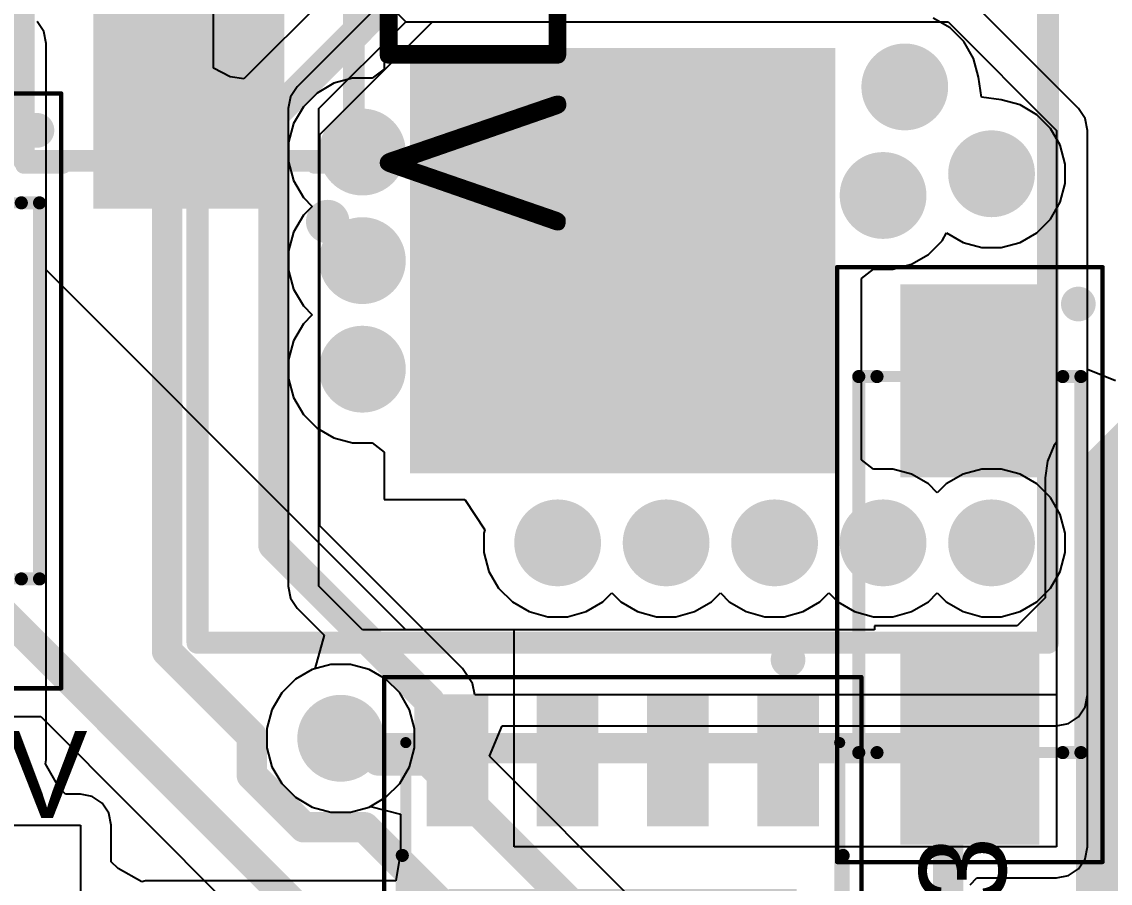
# Model space of a CAD drawing. Header units: inches. Extents: x 0 to 106, y 0 to 106.
# Drawn here: x 71.07 to 83.62, y 73.33 to 83.25 of the extents above; entities that cross this region are included whole.
import ezdxf

# ---------------------------------------------------------------- set-up
doc = ezdxf.new("R2010")
doc.units = ezdxf.units.IN
for name, color, linetype in [('Board Shape', 56, 'Continuous'), ('Bottom Layer', 5, 'Continuous'), ('Bottom Overlay', 54, 'Continuous'), ('Bottom Paste', 16, 'Continuous'), ('Bottom Solder', 6, 'Continuous'), ('Layer 1', 16, 'Continuous'), ('Layer 2', 76, 'Continuous'), ('Mechanical 1', 6, 'Continuous'), ('Mechanical 13', 56, 'Continuous'), ('Mechanical 15', 56, 'Continuous'), ('Multi-Layer', 9, 'Continuous'), ('Pad Holes', 156, 'Continuous'), ('Top Layer', 1, 'Continuous'), ('Top Overlay', 2, 'Continuous'), ('Top Paste', 8, 'Continuous'), ('Top Solder', 216, 'Continuous'), ('Via Holes', 16, 'Continuous')]:
    doc.layers.add(name, color=color, linetype=linetype)
doc.styles.add('Arial', font='', dxfattribs={"height": 0.2})
doc.styles.add('GOST type B', font='', dxfattribs={"height": 0.2})
doc.styles.get('Arial').set_extended_font_data('Arial')
doc.styles.get('GOST type B').set_extended_font_data('GOST type B')

# ---------------------------------------------------------------- blocks, each defined once
blk = doc.blocks.new('MR60PB_M_199')
at = {"layer": 'Bottom Layer'}
blk.add_hatch(color=5, dxfattribs=at).paths.add_polyline_path([(3.1, 2.4), (7.9, 2.4), (7.9, -2.4), (3.1, -2.4)])
at = {"layer": 'Bottom Solder'}
blk.add_hatch(color=6, dxfattribs=at).paths.add_polyline_path([(3.05, 2.45), (7.95, 2.45), (7.95, -2.45), (3.05, -2.45)])
at = {"layer": 'Layer 1'}
blk.add_hatch(color=16, dxfattribs=at).paths.add_polyline_path([(3.1, 2.4), (7.9, 2.4), (7.9, -2.4), (3.1, -2.4)])
at = {"layer": 'Layer 2'}
blk.add_hatch(color=76, dxfattribs=at).paths.add_polyline_path([(3.1, 2.4), (7.9, 2.4), (7.9, -2.4), (3.1, -2.4)])
at = {"layer": 'Multi-Layer'}
blk.add_hatch(color=9, dxfattribs=at).paths.add_polyline_path([(3.1, 2.4), (7.9, 2.4), (7.9, -2.4), (3.1, -2.4)])
at = {"layer": 'Pad Holes'}
h = blk.add_hatch(color=7, dxfattribs=at)
edge = h.paths.add_edge_path()
edge.add_arc((5.5, 0), 1.6, 0, 360)
at = {"layer": 'Top Layer'}
blk.add_hatch(color=1, dxfattribs=at).paths.add_polyline_path([(3.1, 2.4), (7.9, 2.4), (7.9, -2.4), (3.1, -2.4)])
at = {"layer": 'Top Solder'}
blk.add_hatch(color=216, dxfattribs=at).paths.add_polyline_path([(3.05, 2.45), (7.95, 2.45), (7.95, -2.45), (3.05, -2.45)])
at = {"layer": 'Mechanical 1'}
blk.add_lwpolyline([(7.9, 4.9, 0.254, 0.254, 0), (-5.5, 4.9, 0.254, 0.254, 0)], format="xyseb", dxfattribs=at)
blk.add_lwpolyline([(7.836, 4.9, 0.127, 0.127, 1), (7.963, 4.9, 0.127, 0.127, 1)], format="xyseb", close=True, dxfattribs=at)
at = {"layer": 'Top Overlay'}
for points in [[(9.9, 4.9, 0.254, 0.254, 0), (-9.9, 4.9, 0.254, 0.254, 0)], [(9.9, 0, 0.254, 0.254, 0), (9.9, 4.9, 0.254, 0.254, 0)], [(9.9, -4.9, 0.254, 0.254, 0), (9.9, 0, 0.254, 0.254, 0)], [(9.9, -4.9, 0.254, 0.254, 0), (-9.9, -4.9, 0.254, 0.254, 0)]]:
    blk.add_lwpolyline(points, format="xyseb", dxfattribs=at)
for points in [[(9.836, 4.9, 0.127, 0.127, 1), (9.963, 4.9, 0.127, 0.127, 1)], [(9.836, 4.9, 0.127, 0.127, 1), (9.963, 4.9, 0.127, 0.127, 1)], [(9.836, 0, 0.127, 0.127, 1), (9.963, 0, 0.127, 0.127, 1)], [(9.836, 0, 0.127, 0.127, 1), (9.963, 0, 0.127, 0.127, 1)], [(9.836, -4.9, 0.127, 0.127, 1), (9.963, -4.9, 0.127, 0.127, 1)], [(9.836, -4.9, 0.127, 0.127, 1), (9.963, -4.9, 0.127, 0.127, 1)]]:
    blk.add_lwpolyline(points, format="xyseb", close=True, dxfattribs=at)
blk = doc.blocks.new('PQFN_5_6_201')
at = {"layer": 'Top Layer'}
for points in [[(-3.455, 2.21), (-2.035, 2.21), (-2.035, 1.6), (-3.455, 1.6)], [(3.455, 1.6), (2.035, 1.6), (2.035, 2.21), (3.455, 2.21)], [(-1.215, 1.955), (2.535, 1.955), (2.535, -1.955), (-1.215, -1.955)], [(-3.455, 0.94), (-2.035, 0.94), (-2.035, 0.33), (-3.455, 0.33)], [(3.455, 0.33), (2.035, 0.33), (2.035, 0.94), (3.455, 0.94)], [(-3.455, -0.33), (-2.035, -0.33), (-2.035, -0.94), (-3.455, -0.94)], [(3.455, -0.94), (2.035, -0.94), (2.035, -0.33), (3.455, -0.33)], [(-3.455, -1.6), (-2.035, -1.6), (-2.035, -2.21), (-3.455, -2.21)], [(3.455, -2.21), (2.035, -2.21), (2.035, -1.6), (3.455, -1.6)]]:
    blk.add_hatch(color=1, dxfattribs=at).paths.add_polyline_path(points)
at = {"layer": 'Top Paste'}
for points in [[(-3.455, 2.21), (-2.035, 2.21), (-2.035, 1.6), (-3.455, 1.6)], [(3.455, 1.6), (2.035, 1.6), (2.035, 2.21), (3.455, 2.21)], [(-3.455, 0.94), (-2.035, 0.94), (-2.035, 0.33), (-3.455, 0.33)], [(3.455, 0.33), (2.035, 0.33), (2.035, 0.94), (3.455, 0.94)], [(-3.455, -0.33), (-2.035, -0.33), (-2.035, -0.94), (-3.455, -0.94)], [(3.455, -0.94), (2.035, -0.94), (2.035, -0.33), (3.455, -0.33)], [(-3.455, -1.6), (-2.035, -1.6), (-2.035, -2.21), (-3.455, -2.21)], [(3.455, -2.21), (2.035, -2.21), (2.035, -1.6), (3.455, -1.6)]]:
    blk.add_hatch(color=8, dxfattribs=at).paths.add_polyline_path(points)
at = {"layer": 'Top Solder'}
for points in [[(-3.505, 2.26), (-1.985, 2.26), (-1.985, 1.55), (-3.505, 1.55)], [(3.505, 1.55), (1.985, 1.55), (1.985, 2.26), (3.505, 2.26)], [(-1.265, 2.005), (2.585, 2.005), (2.585, -2.005), (-1.265, -2.005)], [(-3.505, 0.99), (-1.985, 0.99), (-1.985, 0.28), (-3.505, 0.28)], [(3.505, 0.28), (1.985, 0.28), (1.985, 0.99), (3.505, 0.99)], [(-3.505, -0.28), (-1.985, -0.28), (-1.985, -0.99), (-3.505, -0.99)], [(3.505, -0.99), (1.985, -0.99), (1.985, -0.28), (3.505, -0.28)], [(-3.505, -1.55), (-1.985, -1.55), (-1.985, -2.26), (-3.505, -2.26)], [(3.505, -2.26), (1.985, -2.26), (1.985, -1.55), (3.505, -1.55)]]:
    blk.add_hatch(color=216, dxfattribs=at).paths.add_polyline_path(points)
at = {"layer": 'Mechanical 13'}
for points in [[(2.95, 2.5, 0.127, 0.127, 0), (-2.95, 2.5, 0.127, 0.127, 0)], [(-2.95, -2.5, 0.127, 0.127, 0), (-2.95, 2.5, 0.127, 0.127, 0)], [(2.95, -2.5, 0.127, 0.127, 0), (2.95, 2.5, 0.127, 0.127, 0)], [(2.95, -2.5, 0.127, 0.127, 0), (-2.95, -2.5, 0.127, 0.127, 0)]]:
    blk.add_lwpolyline(points, format="xyseb", dxfattribs=at)
for points in [[(-2.982, 2.5, 0.0635, 0.0635, 1), (-2.918, 2.5, 0.0635, 0.0635, 1)], [(-2.982, 2.5, 0.0635, 0.0635, 1), (-2.918, 2.5, 0.0635, 0.0635, 1)], [(2.918, 2.5, 0.0635, 0.0635, 1), (2.982, 2.5, 0.0635, 0.0635, 1)], [(2.918, 2.5, 0.0635, 0.0635, 1), (2.982, 2.5, 0.0635, 0.0635, 1)], [(-3.805, 1.905, 0.2, 0.2, 1), (-4.005, 1.905, 0.2, 0.2, 1)], [(-4.055, 1.905, 0.1, 0.1, 1), (-3.955, 1.905, 0.1, 0.1, 1)], [(-3.855, 1.905, 0.1, 0.1, 1), (-3.755, 1.905, 0.1, 0.1, 1)], [(-2.982, -2.5, 0.0635, 0.0635, 1), (-2.918, -2.5, 0.0635, 0.0635, 1)], [(-2.982, -2.5, 0.0635, 0.0635, 1), (-2.918, -2.5, 0.0635, 0.0635, 1)], [(2.918, -2.5, 0.0635, 0.0635, 1), (2.982, -2.5, 0.0635, 0.0635, 1)], [(2.918, -2.5, 0.0635, 0.0635, 1), (2.982, -2.5, 0.0635, 0.0635, 1)]]:
    blk.add_lwpolyline(points, format="xyseb", close=True, dxfattribs=at)
at = {"layer": 'Mechanical 15'}
for points in [[(3.705, 2.75, 0.05, 0.05, 0), (-3.705, 2.75, 0.05, 0.05, 0)], [(-3.705, -2.75, 0.05, 0.05, 0), (-3.705, 2.75, 0.05, 0.05, 0)], [(3.705, -2.75, 0.05, 0.05, 0), (3.705, 2.75, 0.05, 0.05, 0)], [(3.705, -2.75, 0.05, 0.05, 0), (-3.705, -2.75, 0.05, 0.05, 0)]]:
    blk.add_lwpolyline(points, format="xyseb", dxfattribs=at)
for points in [[(-3.717, 2.75, 0.025, 0.025, 1), (-3.692, 2.75, 0.025, 0.025, 1)], [(-3.717, 2.75, 0.025, 0.025, 1), (-3.692, 2.75, 0.025, 0.025, 1)], [(3.692, 2.75, 0.025, 0.025, 1), (3.717, 2.75, 0.025, 0.025, 1)], [(3.692, 2.75, 0.025, 0.025, 1), (3.717, 2.75, 0.025, 0.025, 1)], [(-3.717, -2.75, 0.025, 0.025, 1), (-3.692, -2.75, 0.025, 0.025, 1)], [(-3.717, -2.75, 0.025, 0.025, 1), (-3.692, -2.75, 0.025, 0.025, 1)], [(3.692, -2.75, 0.025, 0.025, 1), (3.717, -2.75, 0.025, 0.025, 1)], [(3.692, -2.75, 0.025, 0.025, 1), (3.717, -2.75, 0.025, 0.025, 1)]]:
    blk.add_lwpolyline(points, format="xyseb", close=True, dxfattribs=at)
at = {"layer": 'Top Overlay'}
for points in [[(1.905, 2.54, 0.15, 0.15, 0), (-1.651, 2.54, 0.15, 0.15, 0)], [(1.905, -2.54, 0.15, 0.15, 0), (-1.651, -2.54, 0.15, 0.15, 0)]]:
    blk.add_lwpolyline(points, format="xyseb", dxfattribs=at)
for points in [[(-1.689, 2.54, 0.075, 0.075, 1), (-1.613, 2.54, 0.075, 0.075, 1)], [(1.867, 2.54, 0.075, 0.075, 1), (1.943, 2.54, 0.075, 0.075, 1)], [(-3.805, 1.905, 0.2, 0.2, 1), (-4.005, 1.905, 0.2, 0.2, 1)], [(-4.055, 1.905, 0.1, 0.1, 1), (-3.955, 1.905, 0.1, 0.1, 1)], [(-3.855, 1.905, 0.1, 0.1, 1), (-3.755, 1.905, 0.1, 0.1, 1)], [(-1.689, -2.54, 0.075, 0.075, 1), (-1.613, -2.54, 0.075, 0.075, 1)], [(1.867, -2.54, 0.075, 0.075, 1), (1.943, -2.54, 0.075, 0.075, 1)]]:
    blk.add_lwpolyline(points, format="xyseb", close=True, dxfattribs=at)
at = {"layer": 'Top Paste'}
for p, q in [((-0.865, 0.175), (-0.865, 1.615)), ((-0.865, 1.615), (0.235, 1.615)), ((0.235, 1.615), (0.235, 0.175)), ((0.585, 0.175), (0.585, 1.615)), ((0.585, 1.615), (1.685, 1.615)), ((1.685, 1.615), (1.685, 0.175)), ((0.235, 0.175), (-0.865, 0.175)), ((1.685, 0.175), (0.585, 0.175)), ((-0.865, -1.615), (-0.865, -0.175)), ((-0.865, -0.175), (0.235, -0.175)), ((0.235, -0.175), (0.235, -1.615)), ((0.585, -1.615), (0.585, -0.175)), ((0.585, -0.175), (1.685, -0.175)), ((1.685, -0.175), (1.685, -1.615)), ((0.235, -1.615), (-0.865, -1.615)), ((1.685, -1.615), (0.585, -1.615))]:
    blk.add_line(p, q, dxfattribs=at)
blk = doc.blocks.new('SMA_B_203')
at = {"layer": 'Bottom Layer'}
for points in [[(-3.175, 0.75), (-1.055, 0.75), (-1.055, -0.75), (-3.175, -0.75)], [(1.055, 0.75), (3.175, 0.75), (3.175, -0.75), (1.055, -0.75)]]:
    blk.add_hatch(color=5, dxfattribs=at).paths.add_polyline_path(points)
at = {"layer": 'Bottom Paste'}
for points in [[(-3.175, 0.75), (-1.055, 0.75), (-1.055, -0.75), (-3.175, -0.75)], [(1.055, 0.75), (3.175, 0.75), (3.175, -0.75), (1.055, -0.75)]]:
    blk.add_hatch(color=16, dxfattribs=at).paths.add_polyline_path(points)
at = {"layer": 'Bottom Solder'}
for points in [[(-3.225, 0.8), (-1.005, 0.8), (-1.005, -0.8), (-3.225, -0.8)], [(1.005, 0.8), (3.225, 0.8), (3.225, -0.8), (1.005, -0.8)]]:
    blk.add_hatch(color=6, dxfattribs=at).paths.add_polyline_path(points)
at = {"layer": 'Bottom Overlay'}
for points in [[(-2.9, 1.25, 0.2, 0.2, 1), (-3.1, 1.25, 0.2, 0.2, 1)], [(-3.15, 1.25, 0.1, 0.1, 1), (-3.05, 1.25, 0.1, 0.1, 1)], [(-2.95, 1.25, 0.1, 0.1, 1), (-2.85, 1.25, 0.1, 0.1, 1)], [(-2.203, 1.28, 0.075, 0.075, 1), (-2.127, 1.28, 0.075, 0.075, 1)], [(-2.203, 1.28, 0.075, 0.075, 1), (-2.127, 1.28, 0.075, 0.075, 1)], [(2.127, 1.28, 0.075, 0.075, 1), (2.203, 1.28, 0.075, 0.075, 1)], [(2.127, 1.28, 0.075, 0.075, 1), (2.203, 1.28, 0.075, 0.075, 1)], [(-2.203, 1.07, 0.075, 0.075, 1), (-2.127, 1.07, 0.075, 0.075, 1)], [(2.127, 1.07, 0.075, 0.075, 1), (2.203, 1.07, 0.075, 0.075, 1)], [(-2.203, -1.07, 0.075, 0.075, 1), (-2.127, -1.07, 0.075, 0.075, 1)], [(2.127, -1.07, 0.075, 0.075, 1), (2.203, -1.07, 0.075, 0.075, 1)], [(-2.203, -1.28, 0.075, 0.075, 1), (-2.127, -1.28, 0.075, 0.075, 1)], [(-2.203, -1.28, 0.075, 0.075, 1), (-2.127, -1.28, 0.075, 0.075, 1)], [(2.127, -1.28, 0.075, 0.075, 1), (2.203, -1.28, 0.075, 0.075, 1)], [(2.127, -1.28, 0.075, 0.075, 1), (2.203, -1.28, 0.075, 0.075, 1)]]:
    blk.add_lwpolyline(points, format="xyseb", close=True, dxfattribs=at)
for points in [[(-2.165, 1.07, 0.15, 0.15, 0), (-2.165, 1.28, 0.15, 0.15, 0)], [(2.165, 1.28, 0.15, 0.15, 0), (-2.165, 1.28, 0.15, 0.15, 0)], [(2.165, 1.07, 0.15, 0.15, 0), (2.165, 1.28, 0.15, 0.15, 0)], [(-2.165, -1.28, 0.15, 0.15, 0), (-2.165, -1.07, 0.15, 0.15, 0)], [(2.165, -1.28, 0.15, 0.15, 0), (2.165, -1.07, 0.15, 0.15, 0)], [(2.165, -1.28, 0.15, 0.15, 0), (-2.165, -1.28, 0.15, 0.15, 0)]]:
    blk.add_lwpolyline(points, format="xyseb", dxfattribs=at)
at = {"layer": 'Mechanical 13'}
for points in [[(-2.165, -1.28, 0.127, 0.127, 0), (-2.165, 1.28, 0.127, 0.127, 0)], [(2.165, 1.28, 0.127, 0.127, 0), (-2.165, 1.28, 0.127, 0.127, 0)], [(2.165, -1.28, 0.127, 0.127, 0), (2.165, 1.28, 0.127, 0.127, 0)], [(2.165, -1.28, 0.127, 0.127, 0), (-2.165, -1.28, 0.127, 0.127, 0)]]:
    blk.add_lwpolyline(points, format="xyseb", dxfattribs=at)
for points in [[(-2.197, 1.28, 0.0635, 0.0635, 1), (-2.133, 1.28, 0.0635, 0.0635, 1)], [(-2.197, 1.28, 0.0635, 0.0635, 1), (-2.133, 1.28, 0.0635, 0.0635, 1)], [(2.133, 1.28, 0.0635, 0.0635, 1), (2.197, 1.28, 0.0635, 0.0635, 1)], [(2.133, 1.28, 0.0635, 0.0635, 1), (2.197, 1.28, 0.0635, 0.0635, 1)], [(-2.197, -1.28, 0.0635, 0.0635, 1), (-2.133, -1.28, 0.0635, 0.0635, 1)], [(-2.197, -1.28, 0.0635, 0.0635, 1), (-2.133, -1.28, 0.0635, 0.0635, 1)], [(2.133, -1.28, 0.0635, 0.0635, 1), (2.197, -1.28, 0.0635, 0.0635, 1)], [(2.133, -1.28, 0.0635, 0.0635, 1), (2.197, -1.28, 0.0635, 0.0635, 1)]]:
    blk.add_lwpolyline(points, format="xyseb", close=True, dxfattribs=at)
at = {"layer": 'Mechanical 15'}
for points in [[(-3.425, -1.53, 0.05, 0.05, 0), (-3.425, 1.53, 0.05, 0.05, 0)], [(3.425, 1.53, 0.05, 0.05, 0), (-3.425, 1.53, 0.05, 0.05, 0)], [(3.425, -1.53, 0.05, 0.05, 0), (3.425, 1.53, 0.05, 0.05, 0)], [(3.425, -1.53, 0.05, 0.05, 0), (-3.425, -1.53, 0.05, 0.05, 0)]]:
    blk.add_lwpolyline(points, format="xyseb", dxfattribs=at)
for points in [[(-3.437, 1.53, 0.025, 0.025, 1), (-3.413, 1.53, 0.025, 0.025, 1)], [(-3.437, 1.53, 0.025, 0.025, 1), (-3.413, 1.53, 0.025, 0.025, 1)], [(3.413, 1.53, 0.025, 0.025, 1), (3.437, 1.53, 0.025, 0.025, 1)], [(3.413, 1.53, 0.025, 0.025, 1), (3.437, 1.53, 0.025, 0.025, 1)], [(-3.437, -1.53, 0.025, 0.025, 1), (-3.413, -1.53, 0.025, 0.025, 1)], [(-3.437, -1.53, 0.025, 0.025, 1), (-3.413, -1.53, 0.025, 0.025, 1)], [(3.413, -1.53, 0.025, 0.025, 1), (3.437, -1.53, 0.025, 0.025, 1)], [(3.413, -1.53, 0.025, 0.025, 1), (3.437, -1.53, 0.025, 0.025, 1)]]:
    blk.add_lwpolyline(points, format="xyseb", close=True, dxfattribs=at)
blk = doc.blocks.new('SMB_B_205')
at = {"layer": 'Bottom Layer'}
for points in [[(-0.6, 1.05), (-0.6, -1.05), (-2.85, -1.05), (-2.85, 1.05)], [(2.85, 1.05), (2.85, -1.05), (0.6, -1.05), (0.6, 1.05)]]:
    blk.add_hatch(color=5, dxfattribs=at).paths.add_polyline_path(points)
at = {"layer": 'Bottom Paste'}
for points in [[(-0.6, 1.05), (-0.6, -1.05), (-2.85, -1.05), (-2.85, 1.05)], [(2.85, 1.05), (2.85, -1.05), (0.6, -1.05), (0.6, 1.05)]]:
    blk.add_hatch(color=16, dxfattribs=at).paths.add_polyline_path(points)
at = {"layer": 'Bottom Solder'}
for points in [[(-0.55, 1.1), (-0.55, -1.1), (-2.9, -1.1), (-2.9, 1.1)], [(2.9, 1.1), (2.9, -1.1), (0.55, -1.1), (0.55, 1.1)]]:
    blk.add_hatch(color=6, dxfattribs=at).paths.add_polyline_path(points)
at = {"layer": 'Bottom Overlay'}
for points in [[(-2.4, 1.9, 0.2, 0.2, 0), (-2.4, 1.45, 0.2, 0.2, 0)], [(-2.4, 1.9, 0.2, 0.2, 0), (2.4, 1.9, 0.2, 0.2, 0)], [(2.4, 1.9, 0.2, 0.2, 0), (2.4, 1.45, 0.2, 0.2, 0)], [(-2.4, -1.45, 0.2, 0.2, 0), (-2.4, -1.9, 0.2, 0.2, 0)], [(2.4, -1.45, 0.2, 0.2, 0), (2.4, -1.9, 0.2, 0.2, 0)], [(-2.4, -1.9, 0.2, 0.2, 0), (2.4, -1.9, 0.2, 0.2, 0)]]:
    blk.add_lwpolyline(points, format="xyseb", dxfattribs=at)
for points in [[(-2.45, 1.9, 0.1, 0.1, 1), (-2.35, 1.9, 0.1, 0.1, 1)], [(-2.45, 1.9, 0.1, 0.1, 1), (-2.35, 1.9, 0.1, 0.1, 1)], [(2.35, 1.9, 0.1, 0.1, 1), (2.45, 1.9, 0.1, 0.1, 1)], [(2.35, 1.9, 0.1, 0.1, 1), (2.45, 1.9, 0.1, 0.1, 1)], [(-2.45, 1.45, 0.1, 0.1, 1), (-2.35, 1.45, 0.1, 0.1, 1)], [(2.35, 1.45, 0.1, 0.1, 1), (2.45, 1.45, 0.1, 0.1, 1)], [(-2.925, -1.6, 0.25, 0.25, 1), (-3.175, -1.6, 0.25, 0.25, 1)], [(-2.45, -1.45, 0.1, 0.1, 1), (-2.35, -1.45, 0.1, 0.1, 1)], [(2.35, -1.45, 0.1, 0.1, 1), (2.45, -1.45, 0.1, 0.1, 1)], [(-3.238, -1.6, 0.125, 0.125, 1), (-3.113, -1.6, 0.125, 0.125, 1)], [(-2.987, -1.6, 0.125, 0.125, 1), (-2.863, -1.6, 0.125, 0.125, 1)], [(-2.45, -1.9, 0.1, 0.1, 1), (-2.35, -1.9, 0.1, 0.1, 1)], [(-2.45, -1.9, 0.1, 0.1, 1), (-2.35, -1.9, 0.1, 0.1, 1)], [(2.35, -1.9, 0.1, 0.1, 1), (2.45, -1.9, 0.1, 0.1, 1)], [(2.35, -1.9, 0.1, 0.1, 1), (2.45, -1.9, 0.1, 0.1, 1)]]:
    blk.add_lwpolyline(points, format="xyseb", close=True, dxfattribs=at)
at = {"layer": 'Mechanical 13'}
for points in [[(-2.35, 1.9, 0.25, 0.25, 0), (-2.35, -1.9, 0.25, 0.25, 0)], [(-2.35, 1.9, 0.25, 0.25, 0), (2.35, 1.9, 0.25, 0.25, 0)], [(2.35, 1.9, 0.25, 0.25, 0), (2.35, -1.9, 0.25, 0.25, 0)], [(-2.35, -1.9, 0.25, 0.25, 0), (2.35, -1.9, 0.25, 0.25, 0)]]:
    blk.add_lwpolyline(points, format="xyseb", dxfattribs=at)
for points in [[(-2.412, 1.9, 0.125, 0.125, 1), (-2.288, 1.9, 0.125, 0.125, 1)], [(-2.412, 1.9, 0.125, 0.125, 1), (-2.288, 1.9, 0.125, 0.125, 1)], [(2.288, 1.9, 0.125, 0.125, 1), (2.412, 1.9, 0.125, 0.125, 1)], [(2.288, 1.9, 0.125, 0.125, 1), (2.412, 1.9, 0.125, 0.125, 1)], [(-2.412, -1.9, 0.125, 0.125, 1), (-2.288, -1.9, 0.125, 0.125, 1)], [(-2.412, -1.9, 0.125, 0.125, 1), (-2.288, -1.9, 0.125, 0.125, 1)], [(2.288, -1.9, 0.125, 0.125, 1), (2.412, -1.9, 0.125, 0.125, 1)], [(2.288, -1.9, 0.125, 0.125, 1), (2.412, -1.9, 0.125, 0.125, 1)]]:
    blk.add_lwpolyline(points, format="xyseb", close=True, dxfattribs=at)
at = {"layer": 'Mechanical 13', "style": 'GOST type B', "text_generation_flag": 2}
blk.add_text('VD2_3', height=2.15, rotation=180, dxfattribs=at).set_placement((-3.3, -2.2))
blk = doc.blocks.new('SMA_B_219')
at = {"layer": 'Bottom Layer'}
for points in [[(-3.175, 0.75), (-1.055, 0.75), (-1.055, -0.75), (-3.175, -0.75)], [(1.055, 0.75), (3.175, 0.75), (3.175, -0.75), (1.055, -0.75)]]:
    blk.add_hatch(color=5, dxfattribs=at).paths.add_polyline_path(points)
at = {"layer": 'Bottom Paste'}
for points in [[(-3.175, 0.75), (-1.055, 0.75), (-1.055, -0.75), (-3.175, -0.75)], [(1.055, 0.75), (3.175, 0.75), (3.175, -0.75), (1.055, -0.75)]]:
    blk.add_hatch(color=16, dxfattribs=at).paths.add_polyline_path(points)
at = {"layer": 'Bottom Solder'}
for points in [[(-3.225, 0.8), (-1.005, 0.8), (-1.005, -0.8), (-3.225, -0.8)], [(1.005, 0.8), (3.225, 0.8), (3.225, -0.8), (1.005, -0.8)]]:
    blk.add_hatch(color=6, dxfattribs=at).paths.add_polyline_path(points)
at = {"layer": 'Bottom Overlay'}
for points in [[(-2.9, 1.25, 0.2, 0.2, 1), (-3.1, 1.25, 0.2, 0.2, 1)], [(-3.15, 1.25, 0.1, 0.1, 1), (-3.05, 1.25, 0.1, 0.1, 1)], [(-2.95, 1.25, 0.1, 0.1, 1), (-2.85, 1.25, 0.1, 0.1, 1)], [(-2.203, 1.28, 0.075, 0.075, 1), (-2.127, 1.28, 0.075, 0.075, 1)], [(-2.203, 1.28, 0.075, 0.075, 1), (-2.127, 1.28, 0.075, 0.075, 1)], [(2.127, 1.28, 0.075, 0.075, 1), (2.203, 1.28, 0.075, 0.075, 1)], [(2.127, 1.28, 0.075, 0.075, 1), (2.203, 1.28, 0.075, 0.075, 1)], [(-2.203, 1.07, 0.075, 0.075, 1), (-2.127, 1.07, 0.075, 0.075, 1)], [(2.127, 1.07, 0.075, 0.075, 1), (2.203, 1.07, 0.075, 0.075, 1)], [(-2.203, -1.07, 0.075, 0.075, 1), (-2.127, -1.07, 0.075, 0.075, 1)], [(2.127, -1.07, 0.075, 0.075, 1), (2.203, -1.07, 0.075, 0.075, 1)], [(-2.203, -1.28, 0.075, 0.075, 1), (-2.127, -1.28, 0.075, 0.075, 1)], [(-2.203, -1.28, 0.075, 0.075, 1), (-2.127, -1.28, 0.075, 0.075, 1)], [(2.127, -1.28, 0.075, 0.075, 1), (2.203, -1.28, 0.075, 0.075, 1)], [(2.127, -1.28, 0.075, 0.075, 1), (2.203, -1.28, 0.075, 0.075, 1)]]:
    blk.add_lwpolyline(points, format="xyseb", close=True, dxfattribs=at)
for points in [[(-2.165, 1.07, 0.15, 0.15, 0), (-2.165, 1.28, 0.15, 0.15, 0)], [(2.165, 1.28, 0.15, 0.15, 0), (-2.165, 1.28, 0.15, 0.15, 0)], [(2.165, 1.07, 0.15, 0.15, 0), (2.165, 1.28, 0.15, 0.15, 0)], [(-2.165, -1.28, 0.15, 0.15, 0), (-2.165, -1.07, 0.15, 0.15, 0)], [(2.165, -1.28, 0.15, 0.15, 0), (2.165, -1.07, 0.15, 0.15, 0)], [(2.165, -1.28, 0.15, 0.15, 0), (-2.165, -1.28, 0.15, 0.15, 0)]]:
    blk.add_lwpolyline(points, format="xyseb", dxfattribs=at)
at = {"layer": 'Mechanical 13'}
for points in [[(-2.165, -1.28, 0.127, 0.127, 0), (-2.165, 1.28, 0.127, 0.127, 0)], [(2.165, 1.28, 0.127, 0.127, 0), (-2.165, 1.28, 0.127, 0.127, 0)], [(2.165, -1.28, 0.127, 0.127, 0), (2.165, 1.28, 0.127, 0.127, 0)], [(2.165, -1.28, 0.127, 0.127, 0), (-2.165, -1.28, 0.127, 0.127, 0)]]:
    blk.add_lwpolyline(points, format="xyseb", dxfattribs=at)
for points in [[(-2.197, 1.28, 0.0635, 0.0635, 1), (-2.133, 1.28, 0.0635, 0.0635, 1)], [(-2.197, 1.28, 0.0635, 0.0635, 1), (-2.133, 1.28, 0.0635, 0.0635, 1)], [(2.133, 1.28, 0.0635, 0.0635, 1), (2.197, 1.28, 0.0635, 0.0635, 1)], [(2.133, 1.28, 0.0635, 0.0635, 1), (2.197, 1.28, 0.0635, 0.0635, 1)], [(-2.197, -1.28, 0.0635, 0.0635, 1), (-2.133, -1.28, 0.0635, 0.0635, 1)], [(-2.197, -1.28, 0.0635, 0.0635, 1), (-2.133, -1.28, 0.0635, 0.0635, 1)], [(2.133, -1.28, 0.0635, 0.0635, 1), (2.197, -1.28, 0.0635, 0.0635, 1)], [(2.133, -1.28, 0.0635, 0.0635, 1), (2.197, -1.28, 0.0635, 0.0635, 1)]]:
    blk.add_lwpolyline(points, format="xyseb", close=True, dxfattribs=at)
at = {"layer": 'Mechanical 15'}
for points in [[(-3.425, -1.53, 0.05, 0.05, 0), (-3.425, 1.53, 0.05, 0.05, 0)], [(3.425, 1.53, 0.05, 0.05, 0), (-3.425, 1.53, 0.05, 0.05, 0)], [(3.425, -1.53, 0.05, 0.05, 0), (3.425, 1.53, 0.05, 0.05, 0)], [(3.425, -1.53, 0.05, 0.05, 0), (-3.425, -1.53, 0.05, 0.05, 0)]]:
    blk.add_lwpolyline(points, format="xyseb", dxfattribs=at)
for points in [[(-3.437, 1.53, 0.025, 0.025, 1), (-3.413, 1.53, 0.025, 0.025, 1)], [(-3.437, 1.53, 0.025, 0.025, 1), (-3.413, 1.53, 0.025, 0.025, 1)], [(3.413, 1.53, 0.025, 0.025, 1), (3.437, 1.53, 0.025, 0.025, 1)], [(3.413, 1.53, 0.025, 0.025, 1), (3.437, 1.53, 0.025, 0.025, 1)], [(-3.437, -1.53, 0.025, 0.025, 1), (-3.413, -1.53, 0.025, 0.025, 1)], [(-3.437, -1.53, 0.025, 0.025, 1), (-3.413, -1.53, 0.025, 0.025, 1)], [(3.413, -1.53, 0.025, 0.025, 1), (3.437, -1.53, 0.025, 0.025, 1)], [(3.413, -1.53, 0.025, 0.025, 1), (3.437, -1.53, 0.025, 0.025, 1)]]:
    blk.add_lwpolyline(points, format="xyseb", close=True, dxfattribs=at)

msp = doc.modelspace()

# ---------------------------------------------------------------- hatches: boundary and pattern name
at = {"layer": 'Bottom Layer'}
h = msp.add_hatch(color=5, dxfattribs=at)
edge = h.paths.add_edge_path()
edge.add_arc((81.25, 82.5), 0.5, 0, 360)
h = msp.add_hatch(color=5, dxfattribs=at)
edge = h.paths.add_edge_path()
edge.add_arc((75, 81.75), 0.5, 0, 360)
h = msp.add_hatch(color=5, dxfattribs=at)
edge = h.paths.add_edge_path()
edge.add_arc((82.25, 81.5), 0.5, 0, 360)
h = msp.add_hatch(color=5, dxfattribs=at)
edge = h.paths.add_edge_path()
edge.add_arc((81, 81.25), 0.5, 0, 360)
h = msp.add_hatch(color=5, dxfattribs=at)
edge = h.paths.add_edge_path()
edge.add_arc((75, 80.5), 0.5, 0, 360)
h = msp.add_hatch(color=5, dxfattribs=at)
edge = h.paths.add_edge_path()
edge.add_arc((75, 79.25), 0.5, 0, 360)
h = msp.add_hatch(color=5, dxfattribs=at)
edge = h.paths.add_edge_path()
edge.add_arc((77.25, 77.25), 0.5, 0, 360)
h = msp.add_hatch(color=5, dxfattribs=at)
edge = h.paths.add_edge_path()
edge.add_arc((78.5, 77.25), 0.5, 0, 360)
h = msp.add_hatch(color=5, dxfattribs=at)
edge = h.paths.add_edge_path()
edge.add_arc((79.75, 77.25), 0.5, 0, 360)
h = msp.add_hatch(color=5, dxfattribs=at)
edge = h.paths.add_edge_path()
edge.add_arc((81, 77.25), 0.5, 0, 360)
h = msp.add_hatch(color=5, dxfattribs=at)
edge = h.paths.add_edge_path()
edge.add_arc((82.25, 77.25), 0.5, 0, 360)
h = msp.add_hatch(color=5, dxfattribs=at)
edge = h.paths.add_edge_path()
edge.add_arc((74.75, 75), 0.5, 0, 360)
at = {"layer": 'Layer 1'}
h = msp.add_hatch(color=16, dxfattribs=at)
edge = h.paths.add_edge_path()
edge.add_arc((81.25, 82.5), 0.5, 0, 360)
h = msp.add_hatch(color=16, dxfattribs=at)
edge = h.paths.add_edge_path()
edge.add_arc((75, 81.75), 0.5, 0, 360)
h = msp.add_hatch(color=16, dxfattribs=at)
edge = h.paths.add_edge_path()
edge.add_arc((82.25, 81.5), 0.5, 0, 360)
h = msp.add_hatch(color=16, dxfattribs=at)
edge = h.paths.add_edge_path()
edge.add_arc((81, 81.25), 0.5, 0, 360)
h = msp.add_hatch(color=16, dxfattribs=at)
edge = h.paths.add_edge_path()
edge.add_arc((75, 80.5), 0.5, 0, 360)
h = msp.add_hatch(color=16, dxfattribs=at)
edge = h.paths.add_edge_path()
edge.add_arc((75, 79.25), 0.5, 0, 360)
h = msp.add_hatch(color=16, dxfattribs=at)
edge = h.paths.add_edge_path()
edge.add_arc((77.25, 77.25), 0.5, 0, 360)
h = msp.add_hatch(color=16, dxfattribs=at)
edge = h.paths.add_edge_path()
edge.add_arc((78.5, 77.25), 0.5, 0, 360)
h = msp.add_hatch(color=16, dxfattribs=at)
edge = h.paths.add_edge_path()
edge.add_arc((79.75, 77.25), 0.5, 0, 360)
h = msp.add_hatch(color=16, dxfattribs=at)
edge = h.paths.add_edge_path()
edge.add_arc((81, 77.25), 0.5, 0, 360)
h = msp.add_hatch(color=16, dxfattribs=at)
edge = h.paths.add_edge_path()
edge.add_arc((82.25, 77.25), 0.5, 0, 360)
h = msp.add_hatch(color=16, dxfattribs=at)
edge = h.paths.add_edge_path()
edge.add_arc((74.75, 75), 0.5, 0, 360)
at = {"layer": 'Layer 2'}
h = msp.add_hatch(color=76, dxfattribs=at)
edge = h.paths.add_edge_path()
edge.add_arc((81.25, 82.5), 0.5, 0, 360)
h = msp.add_hatch(color=76, dxfattribs=at)
edge = h.paths.add_edge_path()
edge.add_arc((75, 81.75), 0.5, 0, 360)
h = msp.add_hatch(color=76, dxfattribs=at)
edge = h.paths.add_edge_path()
edge.add_arc((82.25, 81.5), 0.5, 0, 360)
h = msp.add_hatch(color=76, dxfattribs=at)
edge = h.paths.add_edge_path()
edge.add_arc((81, 81.25), 0.5, 0, 360)
h = msp.add_hatch(color=76, dxfattribs=at)
edge = h.paths.add_edge_path()
edge.add_arc((75, 80.5), 0.5, 0, 360)
h = msp.add_hatch(color=76, dxfattribs=at)
edge = h.paths.add_edge_path()
edge.add_arc((75, 79.25), 0.5, 0, 360)
h = msp.add_hatch(color=76, dxfattribs=at)
edge = h.paths.add_edge_path()
edge.add_arc((77.25, 77.25), 0.5, 0, 360)
h = msp.add_hatch(color=76, dxfattribs=at)
edge = h.paths.add_edge_path()
edge.add_arc((78.5, 77.25), 0.5, 0, 360)
h = msp.add_hatch(color=76, dxfattribs=at)
edge = h.paths.add_edge_path()
edge.add_arc((79.75, 77.25), 0.5, 0, 360)
h = msp.add_hatch(color=76, dxfattribs=at)
edge = h.paths.add_edge_path()
edge.add_arc((81, 77.25), 0.5, 0, 360)
h = msp.add_hatch(color=76, dxfattribs=at)
edge = h.paths.add_edge_path()
edge.add_arc((82.25, 77.25), 0.5, 0, 360)
h = msp.add_hatch(color=76, dxfattribs=at)
edge = h.paths.add_edge_path()
edge.add_arc((74.75, 75), 0.5, 0, 360)
at = {"layer": 'Top Layer'}
h = msp.add_hatch(color=1, dxfattribs=at)
edge = h.paths.add_edge_path()
edge.add_arc((81.25, 82.5), 0.5, 0, 360)
h = msp.add_hatch(color=1, dxfattribs=at)
edge = h.paths.add_edge_path()
edge.add_arc((75, 81.75), 0.5, 0, 360)
h = msp.add_hatch(color=1, dxfattribs=at)
edge = h.paths.add_edge_path()
edge.add_arc((82.25, 81.5), 0.5, 0, 360)
h = msp.add_hatch(color=1, dxfattribs=at)
edge = h.paths.add_edge_path()
edge.add_arc((81, 81.25), 0.5, 0, 360)
h = msp.add_hatch(color=1, dxfattribs=at)
edge = h.paths.add_edge_path()
edge.add_arc((75, 80.5), 0.5, 0, 360)
h = msp.add_hatch(color=1, dxfattribs=at)
edge = h.paths.add_edge_path()
edge.add_arc((75, 79.25), 0.5, 0, 360)
h = msp.add_hatch(color=1, dxfattribs=at)
edge = h.paths.add_edge_path()
edge.add_arc((77.25, 77.25), 0.5, 0, 360)
h = msp.add_hatch(color=1, dxfattribs=at)
edge = h.paths.add_edge_path()
edge.add_arc((78.5, 77.25), 0.5, 0, 360)
h = msp.add_hatch(color=1, dxfattribs=at)
edge = h.paths.add_edge_path()
edge.add_arc((79.75, 77.25), 0.5, 0, 360)
h = msp.add_hatch(color=1, dxfattribs=at)
edge = h.paths.add_edge_path()
edge.add_arc((81, 77.25), 0.5, 0, 360)
h = msp.add_hatch(color=1, dxfattribs=at)
edge = h.paths.add_edge_path()
edge.add_arc((82.25, 77.25), 0.5, 0, 360)
h = msp.add_hatch(color=1, dxfattribs=at)
edge = h.paths.add_edge_path()
edge.add_arc((74.75, 75), 0.5, 0, 360)
at = {"layer": 'Via Holes'}
h = msp.add_hatch(color=7, dxfattribs=at)
edge = h.paths.add_edge_path()
edge.add_arc((81.25, 82.5), 0.25, 0, 360)
h = msp.add_hatch(color=7, dxfattribs=at)
edge = h.paths.add_edge_path()
edge.add_arc((75, 81.75), 0.25, 0, 360)
h = msp.add_hatch(color=7, dxfattribs=at)
edge = h.paths.add_edge_path()
edge.add_arc((82.25, 81.5), 0.25, 0, 360)
h = msp.add_hatch(color=7, dxfattribs=at)
edge = h.paths.add_edge_path()
edge.add_arc((81, 81.25), 0.25, 0, 360)
h = msp.add_hatch(color=7, dxfattribs=at)
edge = h.paths.add_edge_path()
edge.add_arc((75, 80.5), 0.25, 0, 360)
h = msp.add_hatch(color=7, dxfattribs=at)
edge = h.paths.add_edge_path()
edge.add_arc((75, 79.25), 0.25, 0, 360)
h = msp.add_hatch(color=7, dxfattribs=at)
edge = h.paths.add_edge_path()
edge.add_arc((77.25, 77.25), 0.25, 0, 360)
h = msp.add_hatch(color=7, dxfattribs=at)
edge = h.paths.add_edge_path()
edge.add_arc((78.5, 77.25), 0.25, 0, 360)
h = msp.add_hatch(color=7, dxfattribs=at)
edge = h.paths.add_edge_path()
edge.add_arc((79.75, 77.25), 0.25, 0, 360)
h = msp.add_hatch(color=7, dxfattribs=at)
edge = h.paths.add_edge_path()
edge.add_arc((81, 77.25), 0.25, 0, 360)
h = msp.add_hatch(color=7, dxfattribs=at)
edge = h.paths.add_edge_path()
edge.add_arc((82.25, 77.25), 0.25, 0, 360)
h = msp.add_hatch(color=7, dxfattribs=at)
edge = h.paths.add_edge_path()
edge.add_arc((74.75, 75), 0.25, 0, 360)

# ---------------------------------------------------------------- linework, layer by layer
at = {"layer": 'Board Shape'}
msp.add_lwpolyline([(68.125, 103.796, 0.2, 0.2, -0.680616), (76.614, 5.551, 0.2, 0.2, 0)], format="xyseb", dxfattribs=at)
at = {"layer": 'Bottom Layer'}
for p, q in [((74.75, 84), (75.5, 83.25)), ((83.252, 82.252), (82.002, 83.502)), ((71.33, 83.137), (71.252, 83.252)), ((75.5, 83.25), (81.75, 83.25)), ((81.75, 83.25), (83, 82)), ((71.357, 83), (71.33, 83.137)), ((71.357, 80.393), (71.357, 83)), ((83.33, 82.137), (83.252, 82.252)), ((83.357, 82), (83.33, 82.137)), ((83, 82), (83, 78.409)), ((83.357, 79.248), (83.357, 82)), ((74.5, 77.25), (71.357, 80.393)), ((83.68, 79.114), (83.357, 79.248)), ((83, 78.409), (82.967, 78.366)), ((82.967, 78.366), (82.894, 78.189)), ((82.894, 78.189), (82.869, 78)), ((82.869, 78), (82.869, 76.619)), ((75.5, 76.25), (74.5, 77.25)), ((82.869, 76.619), (82.545, 76.295)), ((82.545, 76.295), (80.9, 76.295)), ((80.9, 76.295), (80.9, 76.25)), ((80.9, 76.25), (75.5, 76.25))]:
    msp.add_line(p, q, dxfattribs=at)
for points in [[(83.6, 78, 0.75, 0.75, 0), (85.73, 80.13, 0.75, 0.75, 0)], [(83.6, 67.172, 0.75, 0.75, 0), (83.6, 78, 0.75, 0.75, 0)], [(74.75, 75, 0.35, 0.35, 0), (74.865, 74.885, 0.35, 0.35, 0)], [(74.865, 74.885, 0.35, 0.35, 0), (82, 74.885, 0.35, 0.35, 0)], [(81.75, 74.635, 0.35, 0.35, 0), (82, 74.885, 0.35, 0.35, 0)], [(81.75, 70.35, 0.35, 0.35, 0), (81.75, 74.635, 0.35, 0.35, 0)]]:
    msp.add_lwpolyline(points, format="xyseb", dxfattribs=at)
for points in [[(83.413, 78, 0.375, 0.375, 1), (83.788, 78, 0.375, 0.375, 1)], [(83.413, 78, 0.375, 0.375, 1), (83.788, 78, 0.375, 0.375, 1)], [(74.662, 75, 0.175, 0.175, 1), (74.838, 75, 0.175, 0.175, 1)], [(74.777, 74.885, 0.175, 0.175, 1), (74.952, 74.885, 0.175, 0.175, 1)], [(74.777, 74.885, 0.175, 0.175, 1), (74.952, 74.885, 0.175, 0.175, 1)], [(81.913, 74.885, 0.175, 0.175, 1), (82.088, 74.885, 0.175, 0.175, 1)], [(81.913, 74.885, 0.175, 0.175, 1), (82.088, 74.885, 0.175, 0.175, 1)], [(81.662, 74.635, 0.175, 0.175, 1), (81.837, 74.635, 0.175, 0.175, 1)], [(81.662, 74.635, 0.175, 0.175, 1), (81.837, 74.635, 0.175, 0.175, 1)]]:
    msp.add_lwpolyline(points, format="xyseb", close=True, dxfattribs=at)
at = {"layer": 'Layer 1'}
for p, q in [((75.633, 84.589), (73.635, 82.592)), ((73.285, 82.717), (73.285, 83.5)), ((83.252, 82.252), (82.002, 83.502)), ((74.51, 81.953), (75.807, 83.25)), ((75.807, 83.25), (81.75, 83.25)), ((81.75, 83.25), (83, 82)), ((73.476, 82.617), (73.285, 82.717)), ((73.635, 82.592), (73.476, 82.617)), ((83.33, 82.137), (83.252, 82.252)), ((83.357, 82), (83.33, 82.137)), ((74.51, 77.446), (74.51, 81.953)), ((83, 82), (83, 75.5)), ((83.357, 75.5), (83.357, 82)), ((76.154, 75.803), (74.51, 77.446)), ((76.27, 75.629), (76.154, 75.803)), ((76.295, 75.5), (76.27, 75.629)), ((83, 75.5), (76.295, 75.5)), ((83.33, 75.363), (83.357, 75.5)), ((83.252, 75.248), (83.33, 75.363)), ((70.75, 75.25), (71.293, 75.25)), ((71.293, 75.25), (78.211, 68.332)), ((76.464, 74.793), (76.609, 75.143)), ((76.609, 75.143), (83, 75.143)), ((83, 75.143), (83.137, 75.17)), ((83.137, 75.17), (83.252, 75.248)), ((84.164, 67.093), (76.464, 74.793))]:
    msp.add_line(p, q, dxfattribs=at)
for points in [[(73.975, 82.175, 0.35, 0.35, 0), (77.8, 86, 0.35, 0.35, 0)], [(72.75, 76, 0.35, 0.35, 0), (72.75, 83.5, 0.35, 0.35, 0)], [(73.975, 77.225, 0.35, 0.35, 0), (73.975, 82.175, 0.35, 0.35, 0)], [(73.975, 77.225, 0.35, 0.35, 0), (75.775, 75.425, 0.35, 0.35, 0)], [(70.55, 76.75, 0.35, 0.35, 0), (82, 65.3, 0.35, 0.35, 0)], [(72.75, 76, 0.35, 0.35, 0), (73.725, 75.025, 0.35, 0.35, 0)], [(75.775, 74.725, 0.35, 0.35, 0), (75.775, 75.425, 0.35, 0.35, 0)], [(73.725, 74.575, 0.35, 0.35, 0), (73.725, 75.025, 0.35, 0.35, 0)], [(75.775, 74.725, 0.35, 0.35, 0), (83.95, 66.55, 0.35, 0.35, 0)], [(73.725, 74.575, 0.35, 0.35, 0), (74.325, 73.975, 0.35, 0.35, 0)], [(74.325, 73.975, 0.35, 0.35, 0), (75.025, 73.975, 0.35, 0.35, 0)], [(75.025, 73.975, 0.35, 0.35, 0), (83, 66, 0.35, 0.35, 0)]]:
    msp.add_lwpolyline(points, format="xyseb", dxfattribs=at)
for points in [[(73.887, 82.175, 0.175, 0.175, 1), (74.062, 82.175, 0.175, 0.175, 1)], [(73.887, 82.175, 0.175, 0.175, 1), (74.062, 82.175, 0.175, 0.175, 1)], [(73.887, 77.225, 0.175, 0.175, 1), (74.062, 77.225, 0.175, 0.175, 1)], [(73.887, 77.225, 0.175, 0.175, 1), (74.062, 77.225, 0.175, 0.175, 1)], [(72.662, 76, 0.175, 0.175, 1), (72.837, 76, 0.175, 0.175, 1)], [(72.662, 76, 0.175, 0.175, 1), (72.837, 76, 0.175, 0.175, 1)], [(75.687, 75.425, 0.175, 0.175, 1), (75.863, 75.425, 0.175, 0.175, 1)], [(75.687, 75.425, 0.175, 0.175, 1), (75.863, 75.425, 0.175, 0.175, 1)], [(73.638, 75.025, 0.175, 0.175, 1), (73.813, 75.025, 0.175, 0.175, 1)], [(73.638, 75.025, 0.175, 0.175, 1), (73.813, 75.025, 0.175, 0.175, 1)], [(75.687, 74.725, 0.175, 0.175, 1), (75.863, 74.725, 0.175, 0.175, 1)], [(75.687, 74.725, 0.175, 0.175, 1), (75.863, 74.725, 0.175, 0.175, 1)], [(73.638, 74.575, 0.175, 0.175, 1), (73.813, 74.575, 0.175, 0.175, 1)], [(73.638, 74.575, 0.175, 0.175, 1), (73.813, 74.575, 0.175, 0.175, 1)], [(74.238, 73.975, 0.175, 0.175, 1), (74.413, 73.975, 0.175, 0.175, 1)], [(74.238, 73.975, 0.175, 0.175, 1), (74.413, 73.975, 0.175, 0.175, 1)], [(74.938, 73.975, 0.175, 0.175, 1), (75.113, 73.975, 0.175, 0.175, 1)], [(74.938, 73.975, 0.175, 0.175, 1), (75.113, 73.975, 0.175, 0.175, 1)]]:
    msp.add_lwpolyline(points, format="xyseb", close=True, dxfattribs=at)
at = {"layer": 'Layer 2'}
for p, q in [((81.772, 83.18), (81.578, 83.292)), ((75.25, 83.25), (75.25, 82.706)), ((81.93, 83.022), (81.772, 83.18)), ((82.042, 82.828), (81.93, 83.022)), ((82.1, 82.612), (82.042, 82.828)), ((75.25, 82.706), (75.112, 82.6)), ((74.672, 82.542), (74.478, 82.43)), ((74.888, 82.6), (74.672, 82.542)), ((75.112, 82.6), (74.888, 82.6)), ((82.133, 82.383), (82.1, 82.612)), ((74.478, 82.43), (74.32, 82.272)), ((82.362, 82.35), (82.133, 82.383)), ((82.578, 82.292), (82.362, 82.35)), ((82.772, 82.18), (82.578, 82.292)), ((74.32, 82.272), (74.208, 82.078)), ((82.93, 82.022), (82.772, 82.18)), ((74.208, 82.078), (74.15, 81.862)), ((83.042, 81.828), (82.93, 82.022)), ((74.15, 81.862), (74.15, 81.638)), ((83.1, 81.612), (83.042, 81.828)), ((74.15, 81.638), (74.208, 81.422)), ((83.1, 81.388), (83.1, 81.612)), ((74.208, 81.422), (74.32, 81.228)), ((83.042, 81.172), (83.1, 81.388)), ((74.32, 81.228), (74.423, 81.125)), ((82.93, 80.978), (83.042, 81.172)), ((74.423, 81.125), (74.32, 81.022)), ((74.32, 81.022), (74.208, 80.828)), ((82.772, 80.82), (82.93, 80.978)), ((74.208, 80.828), (74.15, 80.612)), ((81.68, 80.728), (81.732, 80.818)), ((81.732, 80.818), (81.922, 80.708)), ((82.578, 80.708), (82.772, 80.82)), ((81.522, 80.57), (81.68, 80.728)), ((81.922, 80.708), (82.138, 80.65)), ((82.138, 80.65), (82.362, 80.65)), ((82.362, 80.65), (82.578, 80.708)), ((74.15, 80.612), (74.15, 80.388)), ((81.328, 80.458), (81.522, 80.57)), ((80.75, 80.294), (80.888, 80.4)), ((80.888, 80.4), (81.112, 80.4)), ((81.112, 80.4), (81.328, 80.458)), ((74.15, 80.388), (74.208, 80.172)), ((80.75, 78.206), (80.75, 80.294)), ((74.208, 80.172), (74.32, 79.978)), ((74.32, 79.978), (74.423, 79.875)), ((74.32, 79.772), (74.208, 79.578)), ((74.423, 79.875), (74.32, 79.772)), ((74.208, 79.578), (74.15, 79.362)), ((74.15, 79.362), (74.15, 79.138)), ((74.15, 79.138), (74.208, 78.922)), ((74.208, 78.922), (74.32, 78.728)), ((74.32, 78.728), (74.478, 78.57)), ((74.478, 78.57), (74.672, 78.458)), ((74.672, 78.458), (74.888, 78.4)), ((74.888, 78.4), (75.112, 78.4)), ((75.112, 78.4), (75.25, 78.294)), ((75.25, 78.294), (75.25, 77.75)), ((80.888, 78.1), (80.75, 78.206)), ((81.112, 78.1), (80.888, 78.1)), ((81.328, 78.042), (81.112, 78.1)), ((81.522, 77.93), (81.328, 78.042)), ((81.922, 78.042), (81.728, 77.93)), ((82.138, 78.1), (81.922, 78.042)), ((82.362, 78.1), (82.138, 78.1)), ((82.578, 78.042), (82.362, 78.1)), ((82.772, 77.93), (82.578, 78.042)), ((81.625, 77.827), (81.522, 77.93)), ((81.728, 77.93), (81.625, 77.827)), ((82.93, 77.772), (82.772, 77.93)), ((83.042, 77.578), (82.93, 77.772)), ((75.25, 77.75), (76.182, 77.75)), ((76.182, 77.75), (76.41, 77.4)), ((83.1, 77.362), (83.042, 77.578)), ((76.41, 77.4), (76.4, 77.362)), ((76.4, 77.362), (76.4, 77.138)), ((83.1, 77.138), (83.1, 77.362)), ((76.4, 77.138), (76.458, 76.922)), ((83.042, 76.922), (83.1, 77.138)), ((76.458, 76.922), (76.57, 76.728)), ((82.93, 76.728), (83.042, 76.922)), ((76.57, 76.728), (76.728, 76.57)), ((77.772, 76.57), (77.875, 76.673)), ((77.875, 76.673), (77.978, 76.57)), ((79.022, 76.57), (79.125, 76.673)), ((79.125, 76.673), (79.228, 76.57)), ((80.272, 76.57), (80.375, 76.673)), ((80.375, 76.673), (80.478, 76.57)), ((81.522, 76.57), (81.625, 76.673)), ((81.625, 76.673), (81.728, 76.57)), ((82.772, 76.57), (82.93, 76.728)), ((76.728, 76.57), (76.922, 76.458)), ((77.578, 76.458), (77.772, 76.57)), ((77.978, 76.57), (78.172, 76.458)), ((78.828, 76.458), (79.022, 76.57)), ((79.228, 76.57), (79.422, 76.458)), ((80.078, 76.458), (80.272, 76.57)), ((80.478, 76.57), (80.672, 76.458)), ((81.328, 76.458), (81.522, 76.57)), ((81.728, 76.57), (81.922, 76.458)), ((82.578, 76.458), (82.772, 76.57)), ((76.922, 76.458), (77.138, 76.4)), ((77.138, 76.4), (77.362, 76.4)), ((77.362, 76.4), (77.578, 76.458)), ((78.172, 76.458), (78.388, 76.4)), ((78.388, 76.4), (78.612, 76.4)), ((78.612, 76.4), (78.828, 76.458)), ((79.422, 76.458), (79.638, 76.4)), ((79.638, 76.4), (79.862, 76.4)), ((79.862, 76.4), (80.078, 76.458)), ((80.672, 76.458), (80.888, 76.4)), ((80.888, 76.4), (81.112, 76.4)), ((81.112, 76.4), (81.328, 76.458)), ((81.922, 76.458), (82.138, 76.4)), ((82.138, 76.4), (82.362, 76.4)), ((82.362, 76.4), (82.578, 76.458)), ((74.422, 75.792), (74.228, 75.68)), ((74.638, 75.85), (74.422, 75.792)), ((74.862, 75.85), (74.638, 75.85)), ((75.078, 75.792), (74.862, 75.85)), ((75.272, 75.68), (75.078, 75.792)), ((74.228, 75.68), (74.07, 75.522)), ((75.43, 75.522), (75.272, 75.68)), ((74.07, 75.522), (73.958, 75.328)), ((75.542, 75.328), (75.43, 75.522)), ((73.958, 75.328), (73.9, 75.112)), ((75.6, 75.112), (75.542, 75.328)), ((73.9, 75.112), (73.9, 74.888)), ((75.6, 74.888), (75.6, 75.112)), ((73.9, 74.888), (73.958, 74.672)), ((75.542, 74.672), (75.6, 74.888)), ((73.958, 74.672), (74.07, 74.478)), ((75.43, 74.478), (75.542, 74.672)), ((74.07, 74.478), (74.228, 74.32)), ((75.272, 74.32), (75.43, 74.478)), ((74.228, 74.32), (74.422, 74.208)), ((75.078, 74.208), (75.272, 74.32)), ((74.422, 74.208), (74.638, 74.15)), ((74.638, 74.15), (74.862, 74.15)), ((74.862, 74.15), (75.078, 74.208))]:
    msp.add_line(p, q, dxfattribs=at)
at = {"layer": 'Top Layer'}
for p, q in [((75.248, 83.502), (74.248, 82.502)), ((83.252, 82.252), (82.002, 83.502)), ((71.33, 83.137), (71.252, 83.252)), ((74.5, 82.25), (75.5, 83.25)), ((75.5, 83.25), (81.75, 83.25)), ((81.75, 83.25), (83, 82)), ((71.357, 83), (71.33, 83.137)), ((71.357, 74.75), (71.357, 83)), ((74.248, 82.502), (74.17, 82.387)), ((74.17, 82.387), (74.143, 82.25)), ((74.143, 82.25), (74.143, 76.75)), ((74.5, 76.75), (74.5, 82.25)), ((83.33, 82.137), (83.252, 82.252)), ((83.357, 82), (83.33, 82.137)), ((83, 82), (83, 73.75)), ((83.357, 73.75), (83.357, 82)), ((74.143, 76.75), (74.17, 76.613)), ((75, 76.25), (74.5, 76.75)), ((74.17, 76.613), (74.248, 76.498)), ((74.248, 76.498), (74.559, 76.187)), ((74.559, 76.187), (74.451, 75.8)), ((76.75, 76.25), (75, 76.25)), ((76.75, 73.75), (76.75, 76.25)), ((74.422, 75.792), (74.228, 75.68)), ((74.451, 75.8), (74.422, 75.792)), ((74.228, 75.68), (74.07, 75.522)), ((74.07, 75.522), (73.958, 75.328)), ((73.958, 75.328), (73.9, 75.112)), ((73.9, 75.112), (73.9, 74.888)), ((73.9, 74.888), (73.958, 74.672)), ((71.348, 74.707), (71.357, 74.75)), ((71.502, 74.436), (71.348, 74.707)), ((73.958, 74.672), (74.07, 74.478)), ((71.579, 74.357), (71.502, 74.436)), ((74.07, 74.478), (74.228, 74.32)), ((71.75, 74.357), (71.579, 74.357)), ((71.887, 74.33), (71.75, 74.357)), ((72.002, 74.252), (71.887, 74.33)), ((72.08, 74.137), (72.002, 74.252)), ((74.228, 74.32), (74.422, 74.208)), ((72.107, 74), (72.08, 74.137)), ((74.422, 74.208), (74.638, 74.15)), ((74.638, 74.15), (74.862, 74.15)), ((74.862, 74.15), (75.078, 74.208)), ((75.078, 74.208), (75.093, 74.216)), ((75.093, 74.216), (75.44, 74.128)), ((75.44, 74.128), (75.44, 73.685)), ((35.5, 74), (71.75, 74)), ((71.75, 74), (71.75, 61.75)), ((72.107, 73.579), (72.107, 74)), ((75.44, 73.685), (75.387, 73.357)), ((75.44, 73.685), (75.44, 73.685)), ((83, 73.75), (76.75, 73.75)), ((83.33, 73.613), (83.357, 73.75)), ((72.186, 73.502), (72.107, 73.579)), ((72.457, 73.348), (72.186, 73.502)), ((83.252, 73.498), (83.33, 73.613)), ((82.002, 73.314), (82.079, 73.393)), ((82.079, 73.393), (83, 73.393)), ((83, 73.393), (83.137, 73.42)), ((83.137, 73.42), (83.252, 73.498)), ((72.5, 73.357), (72.457, 73.348)), ((75.387, 73.357), (72.5, 73.357))]:
    msp.add_line(p, q, dxfattribs=at)
for points in [[(74.75, 75, 0.35, 0.35, 0), (74.926, 75, 0.35, 0.35, 0)], [(74.926, 75, 0.35, 0.35, 0), (75.181, 74.745, 0.35, 0.35, 0)], [(75.181, 74.745, 0.35, 0.35, 0), (76.095, 74.745, 0.35, 0.35, 0)]]:
    msp.add_lwpolyline(points, format="xyseb", dxfattribs=at)
for points in [[(74.662, 75, 0.175, 0.175, 1), (74.838, 75, 0.175, 0.175, 1)], [(74.838, 75, 0.175, 0.175, 1), (75.013, 75, 0.175, 0.175, 1)], [(74.838, 75, 0.175, 0.175, 1), (75.013, 75, 0.175, 0.175, 1)], [(75.093, 74.745, 0.175, 0.175, 1), (75.268, 74.745, 0.175, 0.175, 1)], [(75.093, 74.745, 0.175, 0.175, 1), (75.268, 74.745, 0.175, 0.175, 1)], [(76.008, 74.745, 0.175, 0.175, 1), (76.183, 74.745, 0.175, 0.175, 1)]]:
    msp.add_lwpolyline(points, format="xyseb", close=True, dxfattribs=at)

# ---------------------------------------------------------------- block references
for name, p, rotation in [('MR60PB_M_199', (78, 86), 270), ('SMB_B_205', (73, 84), 90), ('SMA_B_219', (70, 79), 270), ('SMA_B_203', (82, 77), 270), ('PQFN_5_6_201', (78, 72), 270)]:
    msp.add_blockref(name, p, dxfattribs=dict(rotation=rotation))

# ---------------------------------------------------------------- texts
at = {"layer": 'Bottom Overlay', "style": 'Arial', "text_generation_flag": 2}
msp.add_text('VD3_2', height=1, dxfattribs=at).set_placement((71.833, 74.083))
at = {"layer": 'Top Overlay', "style": 'Arial'}
msp.add_text('VT1_3', height=1, rotation=90, dxfattribs=at).set_placement((82.417, 69.751))

doc.saveas('drawing.dxf')
